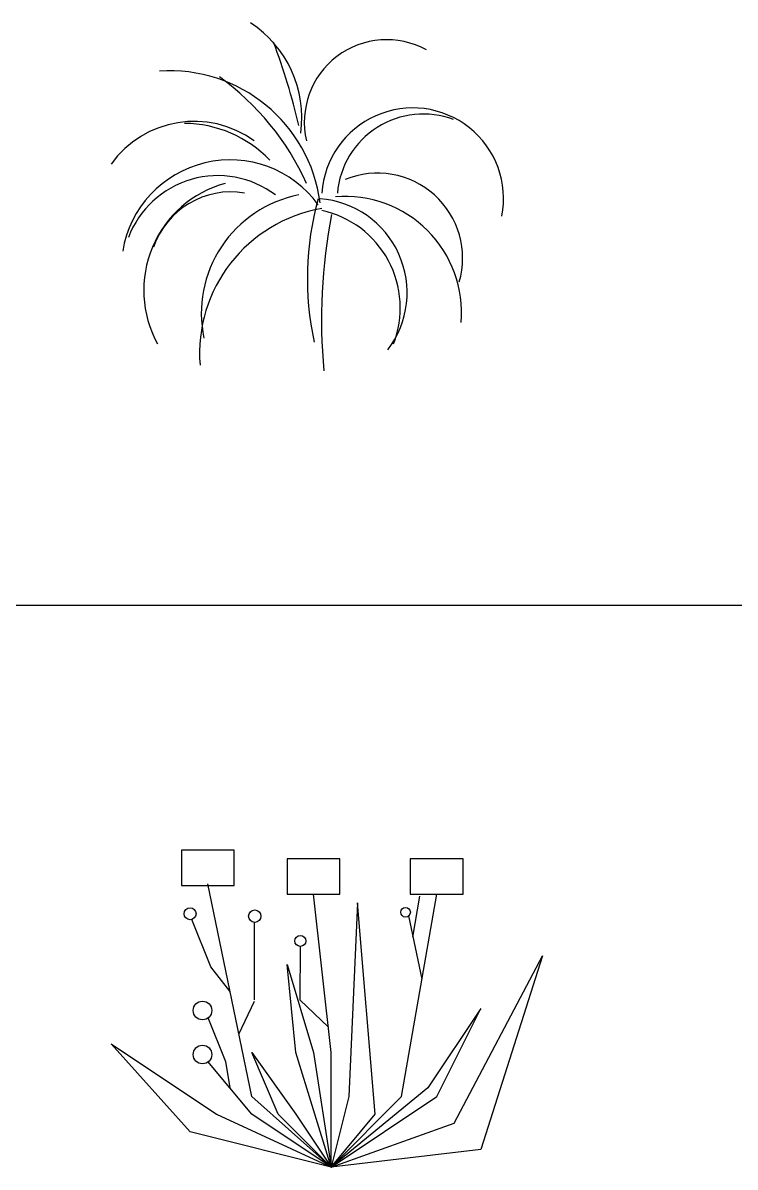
# Model space of a CAD drawing. Header units: millimetres. Extents: x 284148 to 331264, y 78716 to 101523.
# Drawn here: x 303665 to 307471, y 89466 to 95580 of the extents above; entities that cross this region are included whole.
import ezdxf

# ---------------------------------------------------------------- set-up
doc = ezdxf.new("R2010")
doc.units = ezdxf.units.MM
doc.layers.add('www.cad-blocks.net', color=7, linetype='Continuous')

# ---------------------------------------------------------------- blocks, each defined once
blk = doc.blocks.new('A$C5CA60768')
for centre, radius, start, end in [((417.4, 1354.4), 602.1, 352.03203, 57.07138), ((-2521.4, 488.7), 3619.5, 13.14902, 20.50764), ((1473.2, 1329.6), 440.3, 61.13475, 193.10801), ((315, 794.8), 808.9, 7.40006, 94.00585), ((-243.9, 422.1), 1413, 24.2477, 54.37264), ((1612.2, 919.4), 486, 348.99772, 176.315), ((1668.7, 912.4), 460.3, 69.38448, 175.23101), ((444.9, 784.7), 548.4, 54.24842, 144.21671), ((387.2, 683.3), 639.4, 43.86717, 89.48049), ((636.3, 546), 581.8, 36.05808, 170.65417), ((571, 532.6), 511, 52.90738, 159.34709), ((1424.1, 601.7), 455.2, 343.88599, 112.26625), ((767.2, 430.9), 592.6, 105.35763, 208.89728), ((641.3, 519.1), 437.6, 80.48165, 161.06642), ((1126.5, 308.1), 644, 101.04188, 191.86923), ((2645.7, 495.4), 1596.5, 164.59254, 192.32305), ((1080.4, 418.8), 502.1, 322.54615, 85.80496), ((1252.2, 309.9), 621.9, 355.21411, 94.82173), ((1259.4, 93), 786.1, 99.68104, 184.5451), ((1013.7, 337.2), 532.4, 338.7925, 77.69211), ((4095.5, 273.8), 2970.5, 169.07531, 185.28887)]:
    blk.add_arc(centre, radius, start, end)
blk = doc.blocks.new('A$C78E74E3E')
for p, q in [((376.4, 1693.6), (376.4, 1505.4)), ((658.6, 1693.6), (376.4, 1693.6)), ((658.6, 1505.4), (658.6, 1693.6)), ((940.9, 1646.6), (940.9, 1458.4)), ((1223.2, 1646.6), (940.9, 1646.6)), ((1223.2, 1458.4), (1223.2, 1646.6)), ((1599.5, 1646.6), (1599.5, 1458.4)), ((1881.8, 1646.6), (1599.5, 1646.6)), ((1881.8, 1458.4), (1881.8, 1646.6)), ((376.4, 1505.4), (658.6, 1505.4)), ((752.7, 376.4), (516.6, 1513.3)), ((940.9, 1458.4), (1223.2, 1458.4)), ((1176.1, 611.6), (1082, 1458.4)), ((1317.3, 1411.3), (1270.2, 376.4)), ((1411.3, 282.3), (1317.3, 1411.3)), ((1552.5, 376.4), (1740.7, 1458.4)), ((1599.5, 1458.4), (1881.8, 1458.4)), ((1612.5, 1228.8), (1650.2, 1446.9)), ((533.1, 1070.5), (431.3, 1323.5)), ((766.3, 894.1), (766.3, 1308.2)), ((1590.3, 1342.2), (1661.1, 1003.3)), ((1011.7, 1179.5), (1009.6, 893.9)), ((1834.7, 235.2), (2305.2, 1129.1)), ((2305.2, 1129.1), (1975.9, 94.1)), ((635.1, 940.9), (533.1, 1070.5)), ((987.9, 611.6), (940.9, 1082)), ((940.9, 1082), (1082, 611.6)), ((682.6, 710.1), (766.3, 886.4)), ((1009.6, 893.9), (1161.5, 747.1)), ((517.5, 799.8), (611.6, 564.5)), ((1975.9, 846.8), (1693.6, 423.4)), ((1740.7, 376.4), (1975.9, 846.8)), ((423.4, 188.2), (0, 658.6)), ((0, 658.6), (564.5, 282.3)), ((893.9, 282.3), (752.7, 611.6)), ((752.7, 611.6), (987.9, 282.3)), ((1176.1, 0), (987.9, 611.6)), ((1082, 611.6), (1176.1, 0)), ((1176.1, 0), (1176.1, 611.6)), ((752.7, 282.3), (517.5, 564.5)), ((611.6, 564.5), (635.1, 423.4)), ((1176.1, 0), (752.7, 376.4)), ((1693.6, 423.4), (1176.1, 0)), ((1176.1, 0), (1740.7, 376.4)), ((1176.1, 0), (1552.5, 376.4)), ((1270.2, 376.4), (1176.1, 0)), ((564.5, 282.3), (1176.1, 0)), ((1176.1, 0), (752.7, 282.3)), ((1176.1, 0), (893.9, 282.3)), ((987.9, 282.3), (1176.1, 0)), ((1176.1, 0), (1411.3, 282.3)), ((1176.1, 0), (423.4, 188.2)), ((1176.1, 0), (1834.7, 235.2)), ((1975.9, 94.1), (1176.1, 0))]:
    blk.add_line(p, q)
for centre, radius in [((422.5, 1353.8), 31.8), ((768, 1340.9), 33.2), ((1573.9, 1361.9), 25.9), ((1011.6, 1208.6), 29.2), ((488.8, 836.6), 49.7), ((488.8, 601.4), 49.7)]:
    blk.add_circle(centre, radius)
blk = doc.blocks.new('FORMAT')
at = {"color": 155, "true_color": 0x546d8e}
blk.add_line((287877.4, 92468.1), (331264, 92468.1), dxfattribs=at)

msp = doc.modelspace()

# ---------------------------------------------------------------- block references
for name, p in [('A$C5CA60768', (304136, 93720.2)), ('A$C78E74E3E', (304136, 89466.3))]:
    msp.add_blockref(name, p)
at = {"layer": 'www.cad-blocks.net'}
msp.add_blockref('FORMAT', (0, 0), dxfattribs=at)

doc.saveas('drawing.dxf')
